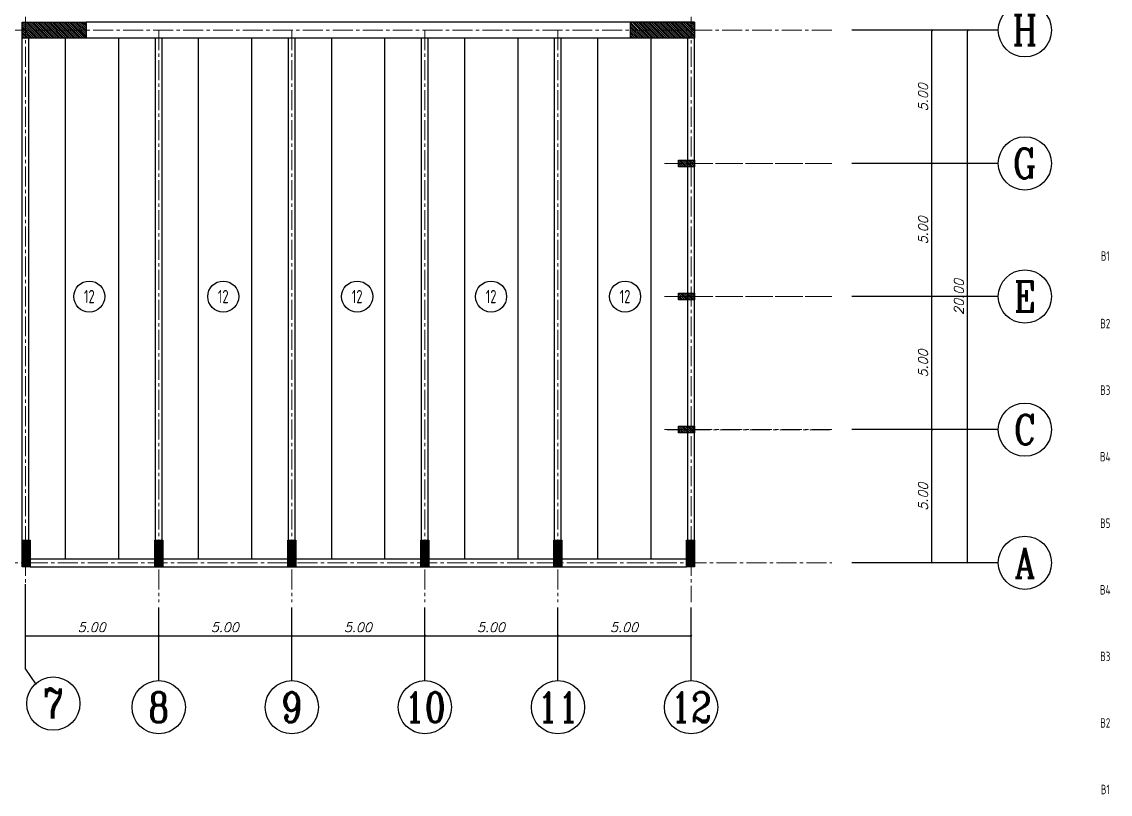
# Model space of a CAD drawing. Header units: metres. Extents: x 202848 to 204724, y 1924431 to 1925550.
# Drawn here: x 203564.39 to 203605.28, y 1924648.61 to 1924677.63 of the extents above; entities that cross this region are included whole.
import ezdxf
from ezdxf.enums import TextEntityAlignment as Align

# ---------------------------------------------------------------- set-up
doc = ezdxf.new("R2010")
doc.units = ezdxf.units.M
doc.header["$MEASUREMENT"] = 0
doc.linetypes.add('CENTER2', pattern=[1.125, 0.75, -0.125, 0.125, -0.125])
doc.layers.add('Axis', color=1, linetype='CENTER2', lineweight=5)
doc.layers.add('Dimations', color=3, linetype='Continuous', lineweight=5)
for name, color, linetype in [('Axis Name', 8, 'Continuous'), ('Beam', 7, 'Continuous'), ('Columns', 2, 'Continuous'), ('Diaf', 7, 'Continuous'), ('Frame', 7, 'Continuous'), ('plate', 7, 'Continuous'), ('YQ_DIM', 3, 'Continuous')]:
    doc.layers.add(name, color=color, linetype=linetype)
doc.styles.add('ROMANS', font='romans.shx', dxfattribs={"oblique": 15})
doc.styles.add('YQ_AXIS', font='COMPLEX.SHX', dxfattribs={"width": 0.8, "bigfont": 'GBCBIG.SHX'})
doc.styles.add('YQ_DIM', font='SUPEROS.SHX', dxfattribs={"width": 0.8, "bigfont": 'HZDX.SHX'})
doc.styles.add('YQ_TEXT', font='SUPEROS.SHX', dxfattribs={"width": 0.8, "bigfont": 'HZDX.SHX'})
doc.dimstyles.new('Copy(2) of DIM-50$', dxfattribs={"dimscale": 0, "dimtxt": 0.35, "dimasz": 0.03, "dimexe": 0, "dimexo": 0, "dimgap": 0.15, "dimtad": 1, "dimzin": 0, "dimdsep": 46, "dimtxsty": 'ROMANS', "dimblk1": 'OBLIQUE', "dimblk2": 'DTICK', "dimsah": 1, "dimcen": 0.1, "dimse1": 1, "dimse2": 1, "dimclrd": 2, "dimclre": 51, "dimclrt": 3, "dimaunit": 1, "dimadec": 0, "dimazin": 0, "dimtfac": 1e-05, "dimtmove": 2, "dimatfit": 0, "dimldrblk": 'DTICK', "dimfxl": 0, "dimtolj": 1, "dimtzin": 0, "dimlwe": -1, "dimarcsym": 0})
pattern_1 = [(315, (407204.038923, 3849594.539103), (0.0353553390593, 0.0353553390593), [])]

# ---------------------------------------------------------------- blocks, each defined once
blk = doc.blocks.new('*U29')
at = {"layer": 'plate'}
for p, q in [((-13.645, -9.85), (-13.645, 9.85)), ((-11.645, -9.85), (-11.645, 9.85)), ((11.645, -9.85), (11.645, 9.7)), ((13.645, -9.85), (13.645, 9.7))]:
    blk.add_line(p, q, dxfattribs=at)
blk = doc.blocks.new('*U30')
at = {"layer": 'plate', "color": 0, "linetype": 'ByBlock', "lineweight": -2, "transparency": 16777216}
for p in [(0, 0), (5, 0), (10, 0), (15, 0), (20, 0)]:
    blk.add_blockref('*U29', p, dxfattribs=at)
blk = doc.blocks.new('_OBLIQUE')
at = {"color": 0, "linetype": 'ByBlock'}
blk.add_line((-0.5, -0.5), (0.5, 0.5), dxfattribs=at)
blk = doc.blocks.new('DTICK')
at = {"color": 3}
blk.add_line((-1, -1), (1, 1), dxfattribs=at)
for p, q in [((-1, 0), (1, 0)), ((0, 1), (0, -1))]:
    blk.add_line(p, q)
blk = doc.blocks.new('*D170')
at = {"layer": 'Defpoints', "color": 0, "lineweight": -2, "transparency": 16777216}
for p in [(203564.537, 1924655.825), (203569.537, 1924655.825), (203569.537, 1924654.559)]:
    blk.add_point(p, dxfattribs=at)
at = {"layer": 'Dimations', "color": 2, "lineweight": -2, "transparency": 16777216}
blk.add_line((203564.537, 1924654.559), (203569.507, 1924654.559), dxfattribs=at)
at = {"layer": 'Dimations', "color": 2, "lineweight": -2, "transparency": 16777216, "xscale": 0.03, "yscale": 0.03, "zscale": 0.03, "rotation": 180}
blk.add_blockref('_OBLIQUE', (203564.537, 1924654.559), dxfattribs=at)
at = {"layer": 'Dimations', "color": 2, "lineweight": -2, "transparency": 16777216, "xscale": 0.03, "yscale": 0.03, "zscale": 0.03}
blk.add_blockref('DTICK', (203569.537, 1924654.559), dxfattribs=at)
at = {"layer": 'Dimations', "color": 3, "transparency": 16777216, "insert": (203567.022, 1924654.884), "char_height": 0.35, "attachment_point": 5, "style": 'ROMANS'}
blk.add_mtext('\\A1;5.00', dxfattribs=at)
blk = doc.blocks.new('*D171')
at = {"layer": 'Defpoints', "color": 0, "lineweight": -2, "transparency": 16777216}
for p in [(203569.537, 1924655.825), (203574.537, 1924655.825), (203574.537, 1924654.559)]:
    blk.add_point(p, dxfattribs=at)
at = {"layer": 'Dimations', "color": 2, "lineweight": -2, "transparency": 16777216}
blk.add_line((203569.537, 1924654.559), (203574.507, 1924654.559), dxfattribs=at)
at = {"layer": 'Dimations', "color": 2, "lineweight": -2, "transparency": 16777216, "xscale": 0.03, "yscale": 0.03, "zscale": 0.03, "rotation": 180}
blk.add_blockref('_OBLIQUE', (203569.537, 1924654.559), dxfattribs=at)
at = {"layer": 'Dimations', "color": 2, "lineweight": -2, "transparency": 16777216, "xscale": 0.03, "yscale": 0.03, "zscale": 0.03}
blk.add_blockref('DTICK', (203574.537, 1924654.559), dxfattribs=at)
at = {"layer": 'Dimations', "color": 3, "transparency": 16777216, "insert": (203572.022, 1924654.884), "char_height": 0.35, "attachment_point": 5, "style": 'ROMANS'}
blk.add_mtext('\\A1;5.00', dxfattribs=at)
blk = doc.blocks.new('*D172')
at = {"layer": 'Defpoints', "color": 0, "lineweight": -2, "transparency": 16777216}
for p in [(203574.537, 1924655.825), (203579.537, 1924655.825), (203579.537, 1924654.559)]:
    blk.add_point(p, dxfattribs=at)
at = {"layer": 'Dimations', "color": 2, "lineweight": -2, "transparency": 16777216}
blk.add_line((203574.537, 1924654.559), (203579.507, 1924654.559), dxfattribs=at)
at = {"layer": 'Dimations', "color": 2, "lineweight": -2, "transparency": 16777216, "xscale": 0.03, "yscale": 0.03, "zscale": 0.03, "rotation": 180}
blk.add_blockref('_OBLIQUE', (203574.537, 1924654.559), dxfattribs=at)
at = {"layer": 'Dimations', "color": 2, "lineweight": -2, "transparency": 16777216, "xscale": 0.03, "yscale": 0.03, "zscale": 0.03}
blk.add_blockref('DTICK', (203579.537, 1924654.559), dxfattribs=at)
at = {"layer": 'Dimations', "color": 3, "transparency": 16777216, "insert": (203577.022, 1924654.884), "char_height": 0.35, "attachment_point": 5, "style": 'ROMANS'}
blk.add_mtext('\\A1;5.00', dxfattribs=at)
blk = doc.blocks.new('*D173')
at = {"layer": 'Defpoints', "color": 0, "lineweight": -2, "transparency": 16777216}
for p in [(203579.537, 1924655.825), (203584.537, 1924655.825), (203584.537, 1924654.559)]:
    blk.add_point(p, dxfattribs=at)
at = {"layer": 'Dimations', "color": 2, "lineweight": -2, "transparency": 16777216}
blk.add_line((203579.537, 1924654.559), (203584.507, 1924654.559), dxfattribs=at)
at = {"layer": 'Dimations', "color": 2, "lineweight": -2, "transparency": 16777216, "xscale": 0.03, "yscale": 0.03, "zscale": 0.03, "rotation": 180}
blk.add_blockref('_OBLIQUE', (203579.537, 1924654.559), dxfattribs=at)
at = {"layer": 'Dimations', "color": 2, "lineweight": -2, "transparency": 16777216, "xscale": 0.03, "yscale": 0.03, "zscale": 0.03}
blk.add_blockref('DTICK', (203584.537, 1924654.559), dxfattribs=at)
at = {"layer": 'Dimations', "color": 3, "transparency": 16777216, "insert": (203582.022, 1924654.884), "char_height": 0.35, "attachment_point": 5, "style": 'ROMANS'}
blk.add_mtext('\\A1;5.00', dxfattribs=at)
blk = doc.blocks.new('*D174')
at = {"layer": 'Defpoints', "color": 0, "lineweight": -2, "transparency": 16777216}
for p in [(203584.537, 1924655.825), (203589.537, 1924655.825), (203589.537, 1924654.559)]:
    blk.add_point(p, dxfattribs=at)
at = {"layer": 'Dimations', "color": 2, "lineweight": -2, "transparency": 16777216}
blk.add_line((203584.537, 1924654.559), (203589.507, 1924654.559), dxfattribs=at)
at = {"layer": 'Dimations', "color": 2, "lineweight": -2, "transparency": 16777216, "xscale": 0.03, "yscale": 0.03, "zscale": 0.03, "rotation": 180}
blk.add_blockref('_OBLIQUE', (203584.537, 1924654.559), dxfattribs=at)
at = {"layer": 'Dimations', "color": 2, "lineweight": -2, "transparency": 16777216, "xscale": 0.03, "yscale": 0.03, "zscale": 0.03}
blk.add_blockref('DTICK', (203589.537, 1924654.559), dxfattribs=at)
at = {"layer": 'Dimations', "color": 3, "transparency": 16777216, "insert": (203587.022, 1924654.884), "char_height": 0.35, "attachment_point": 5, "style": 'ROMANS'}
blk.add_mtext('\\A1;5.00', dxfattribs=at)
blk = doc.blocks.new('*D205')
at = {"layer": 'Defpoints', "color": 0, "lineweight": -2, "transparency": 16777216}
for p in [(203594.827, 1924662.306), (203598.577, 1924662.306), (203594.827, 1924657.306)]:
    blk.add_point(p, dxfattribs=at)
at = {"layer": 'Dimations', "color": 2, "lineweight": -2, "transparency": 16777216}
blk.add_line((203598.577, 1924657.306), (203598.577, 1924662.276), dxfattribs=at)
at = {"layer": 'Dimations', "color": 2, "lineweight": -2, "transparency": 16777216, "xscale": 0.03, "yscale": 0.03, "zscale": 0.03}
for name, p, rotation in [('DTICK', (203598.577, 1924662.306), 90), ('_OBLIQUE', (203598.577, 1924657.306), 270)]:
    blk.add_blockref(name, p, dxfattribs=dict(at, rotation=rotation))
at = {"layer": 'Dimations', "color": 3, "transparency": 16777216, "insert": (203598.252, 1924659.791), "char_height": 0.35, "attachment_point": 5, "rotation": 90, "style": 'ROMANS'}
blk.add_mtext('\\A1;5.00', dxfattribs=at)
blk = doc.blocks.new('*D206')
at = {"layer": 'Defpoints', "color": 0, "lineweight": -2, "transparency": 16777216}
for p in [(203594.827, 1924667.306), (203598.577, 1924667.306), (203594.827, 1924662.306)]:
    blk.add_point(p, dxfattribs=at)
at = {"layer": 'Dimations', "color": 2, "lineweight": -2, "transparency": 16777216}
blk.add_line((203598.577, 1924662.306), (203598.577, 1924667.276), dxfattribs=at)
at = {"layer": 'Dimations', "color": 2, "lineweight": -2, "transparency": 16777216, "xscale": 0.03, "yscale": 0.03, "zscale": 0.03}
for name, p, rotation in [('DTICK', (203598.577, 1924667.306), 90), ('_OBLIQUE', (203598.577, 1924662.306), 270)]:
    blk.add_blockref(name, p, dxfattribs=dict(at, rotation=rotation))
at = {"layer": 'Dimations', "color": 3, "transparency": 16777216, "insert": (203598.252, 1924664.791), "char_height": 0.35, "attachment_point": 5, "rotation": 90, "style": 'ROMANS'}
blk.add_mtext('\\A1;5.00', dxfattribs=at)
blk = doc.blocks.new('*D207')
at = {"layer": 'Defpoints', "color": 0, "lineweight": -2, "transparency": 16777216}
for p in [(203594.827, 1924672.306), (203598.577, 1924672.306), (203594.827, 1924667.306)]:
    blk.add_point(p, dxfattribs=at)
at = {"layer": 'Dimations', "color": 2, "lineweight": -2, "transparency": 16777216}
blk.add_line((203598.577, 1924667.306), (203598.577, 1924672.276), dxfattribs=at)
at = {"layer": 'Dimations', "color": 2, "lineweight": -2, "transparency": 16777216, "xscale": 0.03, "yscale": 0.03, "zscale": 0.03}
for name, p, rotation in [('DTICK', (203598.577, 1924672.306), 90), ('_OBLIQUE', (203598.577, 1924667.306), 270)]:
    blk.add_blockref(name, p, dxfattribs=dict(at, rotation=rotation))
at = {"layer": 'Dimations', "color": 3, "transparency": 16777216, "insert": (203598.252, 1924669.791), "char_height": 0.35, "attachment_point": 5, "rotation": 90, "style": 'ROMANS'}
blk.add_mtext('\\A1;5.00', dxfattribs=at)
blk = doc.blocks.new('*D208')
at = {"layer": 'Defpoints', "color": 0, "lineweight": -2, "transparency": 16777216}
for p in [(203594.827, 1924677.306), (203598.577, 1924677.306), (203594.827, 1924672.306)]:
    blk.add_point(p, dxfattribs=at)
at = {"layer": 'Dimations', "color": 2, "lineweight": -2, "transparency": 16777216}
blk.add_line((203598.577, 1924672.306), (203598.577, 1924677.276), dxfattribs=at)
at = {"layer": 'Dimations', "color": 2, "lineweight": -2, "transparency": 16777216, "xscale": 0.03, "yscale": 0.03, "zscale": 0.03}
for name, p, rotation in [('DTICK', (203598.577, 1924677.306), 90), ('_OBLIQUE', (203598.577, 1924672.306), 270)]:
    blk.add_blockref(name, p, dxfattribs=dict(at, rotation=rotation))
at = {"layer": 'Dimations', "color": 3, "transparency": 16777216, "insert": (203598.252, 1924674.791), "char_height": 0.35, "attachment_point": 5, "rotation": 90, "style": 'ROMANS'}
blk.add_mtext('\\A1;5.00', dxfattribs=at)
blk = doc.blocks.new('*D209')
at = {"layer": 'Defpoints', "color": 0, "lineweight": -2, "transparency": 16777216}
for p in [(203594.827, 1924677.306), (203599.922, 1924677.306), (203594.827, 1924657.306)]:
    blk.add_point(p, dxfattribs=at)
at = {"layer": 'Dimations', "color": 2, "lineweight": -2, "transparency": 16777216}
blk.add_line((203599.922, 1924657.306), (203599.922, 1924677.276), dxfattribs=at)
at = {"layer": 'Dimations', "color": 2, "lineweight": -2, "transparency": 16777216, "xscale": 0.03, "yscale": 0.03, "zscale": 0.03}
for name, p, rotation in [('DTICK', (203599.922, 1924677.306), 90), ('_OBLIQUE', (203599.922, 1924657.306), 270)]:
    blk.add_blockref(name, p, dxfattribs=dict(at, rotation=rotation))
at = {"layer": 'Dimations', "color": 3, "transparency": 16777216, "insert": (203599.597, 1924667.291), "char_height": 0.35, "attachment_point": 5, "rotation": 90, "style": 'ROMANS'}
blk.add_mtext('\\A1;20.00', dxfattribs=at)
blk = doc.blocks.new('*U879')
at = {"layer": 'YQ_DIM', "lineweight": -2}
blk.add_circle((1.846, 0), 0.583, dxfattribs=at)
at = {"layer": 'YQ_DIM', "lineweight": -2, "style": 'YQ_TEXT', "width": 0.8}
blk.add_text('12', height=0.5, dxfattribs=at).set_placement((1.846, 0), align=Align.MIDDLE)
blk = doc.blocks.new('*U880')
at = {"color": 0, "linetype": 'ByBlock', "lineweight": -2, "transparency": 16777216}
for p in [(203565.213, 1924718.286), (203570.245, 1924718.286), (203575.277, 1924718.286), (203580.309, 1924718.286), (203585.341, 1924718.286), (203590.373, 1924718.286), (203595.405, 1924718.286), (203600.437, 1924718.286), (203605.469, 1924718.286), (203610.501, 1924718.286)]:
    blk.add_blockref('*U879', p, dxfattribs=at)

msp = doc.modelspace()

# ---------------------------------------------------------------- hatches: boundary and pattern name
at = {"layer": 'Columns', "transparency": 33554687}
h = msp.add_hatch(dxfattribs=at)
h.set_pattern_fill('ANSI31', color=256, scale=0.4, angle=90)
h.set_pattern_definition([(135, (0.075, -208.947903), (-0.0353553390593, -0.0353553390593), [])])
h.paths.add_polyline_path([(203564.412, 1924677.6056), (203564.412, 1924677.0056), (203566.812, 1924677.0056), (203566.812, 1924677.6056)])
h = msp.add_hatch(dxfattribs=at)
h.set_pattern_fill('ANSI31', color=256, scale=0.4, angle=90)
h.set_pattern_definition([(135, (0.025, -208.947903), (-0.0353553390593, -0.0353553390593), [])])
h.paths.add_polyline_path([(203587.262, 1924677.6056), (203587.262, 1924677.0056), (203589.662, 1924677.0056), (203589.662, 1924677.6056)])
h = msp.add_hatch(dxfattribs=at)
h.set_pattern_fill('ANSI31', color=256, scale=0.4, angle=270)
h.set_pattern_definition(pattern_1)
h.paths.add_polyline_path([(203589.662, 1924672.1806), (203589.662, 1924672.4306), (203589.062, 1924672.4306), (203589.062, 1924672.1806)])
h = msp.add_hatch(dxfattribs=at)
h.set_pattern_fill('ANSI31', color=256, scale=0.4, angle=270)
h.set_pattern_definition(pattern_1)
h.paths.add_polyline_path([(203589.662, 1924667.1806), (203589.662, 1924667.4306), (203589.062, 1924667.4306), (203589.062, 1924667.1806)])
h = msp.add_hatch(dxfattribs=at)
h.set_pattern_fill('ANSI31', color=256, scale=0.4, angle=270)
h.set_pattern_definition(pattern_1)
h.paths.add_polyline_path([(203589.662, 1924662.1806), (203589.662, 1924662.4306), (203589.062, 1924662.4306), (203589.062, 1924662.1806)])
at = {"layer": 'Columns'}
h = msp.add_hatch(dxfattribs=at)
h.set_pattern_fill('ANSI31', color=256, scale=0.2, angle=180)
h.set_pattern_definition([(225, (407182.71132, 3849385.10543), (0.01767766952966, -0.01767766952966), [])])
h.paths.add_polyline_path([(203564.712, 1924658.1556), (203564.412, 1924658.1556), (203564.412, 1924657.1556), (203564.712, 1924657.1556)])
h = msp.add_hatch(dxfattribs=at)
h.set_pattern_fill('ANSI31', color=256, scale=0.2, angle=180)
h.set_pattern_definition([(225, (407187.68632, 3849385.10543), (0.01767766952966, -0.01767766952966), [])])
h.paths.add_polyline_path([(203569.687, 1924658.1556), (203569.387, 1924658.1556), (203569.387, 1924657.1556), (203569.687, 1924657.1556)])
h = msp.add_hatch(dxfattribs=at)
h.set_pattern_fill('ANSI31', color=256, scale=0.2, angle=180)
h.set_pattern_definition([(225, (407192.68632, 3849385.10543), (0.01767766952966, -0.01767766952966), [])])
h.paths.add_polyline_path([(203574.687, 1924658.1556), (203574.387, 1924658.1556), (203574.387, 1924657.1556), (203574.687, 1924657.1556)])
h = msp.add_hatch(dxfattribs=at)
h.set_pattern_fill('ANSI31', color=256, scale=0.2, angle=180)
h.set_pattern_definition([(225, (407197.68632, 3849385.10543), (0.01767766952966, -0.01767766952966), [])])
h.paths.add_polyline_path([(203579.687, 1924658.1556), (203579.387, 1924658.1556), (203579.387, 1924657.1556), (203579.687, 1924657.1556)])
h = msp.add_hatch(dxfattribs=at)
h.set_pattern_fill('ANSI31', color=256, scale=0.2, angle=180)
h.set_pattern_definition([(225, (407202.68632, 3849385.10543), (0.01767766952966, -0.01767766952966), [])])
h.paths.add_polyline_path([(203584.687, 1924658.1556), (203584.387, 1924658.1556), (203584.387, 1924657.1556), (203584.687, 1924657.1556)])
h = msp.add_hatch(dxfattribs=at)
h.set_pattern_fill('ANSI31', color=256, scale=0.2, angle=180)
h.set_pattern_definition([(225, (407207.66132, 3849385.10543), (0.01767766952966, -0.01767766952966), [])])
h.paths.add_polyline_path([(203589.662, 1924658.1556), (203589.362, 1924658.1556), (203589.362, 1924657.1556), (203589.662, 1924657.1556)])

# ---------------------------------------------------------------- linework, layer by layer
at = {"layer": 'Axis'}
for p, q in [((203564.537, 1924729.5606), (203564.537, 1924655.8247)), ((203589.537, 1924729.5606), (203589.537, 1924655.8247)), ((203594.827, 1924677.3056), (203534.247, 1924677.3056)), ((203569.537, 1924677.3056), (203569.537, 1924655.8247)), ((203569.537, 1924677.3056), (203569.537, 1924655.8247)), ((203574.537, 1924677.3056), (203574.537, 1924655.8247)), ((203574.537, 1924677.3056), (203574.537, 1924655.8247)), ((203579.537, 1924677.3056), (203579.537, 1924655.8247)), ((203579.537, 1924677.3056), (203579.537, 1924655.8247)), ((203584.537, 1924677.3056), (203584.537, 1924655.8247)), ((203584.537, 1924677.3056), (203584.537, 1924655.8247)), ((203594.827, 1924672.3056), (203588.537, 1924672.3056)), ((203594.6068, 1924672.3047), (203588.6406, 1924672.3047)), ((203594.827, 1924667.3056), (203588.537, 1924667.3056)), ((203594.6068, 1924667.3047), (203588.6406, 1924667.3047)), ((203594.827, 1924662.3056), (203588.537, 1924662.3056)), ((203594.7484, 1924662.3047), (203588.6406, 1924662.3047)), ((203534.247, 1924657.3056), (203594.827, 1924657.3056))]:
    msp.add_line(p, q, dxfattribs=at)
at = {"layer": 'Axis Name'}
for p, q in [((203601.077, 1924677.3056), (203595.577, 1924677.3056)), ((203601.077, 1924672.3056), (203595.577, 1924672.3056)), ((203601.077, 1924667.3056), (203595.577, 1924667.3056)), ((203601.077, 1924662.3056), (203595.577, 1924662.3056)), ((203601.077, 1924657.3056), (203595.577, 1924657.3056)), ((203564.537, 1924653.3153), (203564.537, 1924656.4976)), ((203569.537, 1924652.8788), (203569.537, 1924655.6288)), ((203574.537, 1924652.8788), (203574.537, 1924655.6288)), ((203579.537, 1924652.8788), (203579.537, 1924655.6288)), ((203584.537, 1924652.8788), (203584.537, 1924655.6288)), ((203589.537, 1924652.8788), (203589.537, 1924655.6288)), ((203564.537, 1924653.3153), (203564.9135, 1924652.7637))]:
    msp.add_line(p, q, dxfattribs=at)
for centre in [(203602.077, 1924677.3056), (203602.077, 1924672.3056), (203602.077, 1924667.3056), (203602.077, 1924662.3056), (203602.077, 1924657.3056), (203565.5764, 1924652.015), (203569.537, 1924651.8788), (203574.537, 1924651.8788), (203579.537, 1924651.8788), (203584.537, 1924651.8788), (203589.537, 1924651.8788)]:
    msp.add_circle(centre, 1, dxfattribs=at)
at = {"layer": 'Beam'}
for p, q in [((203564.412, 1924658.1556), (203564.412, 1924677.0056)), ((203564.662, 1924658.1556), (203564.662, 1924677.0056)), ((203569.412, 1924658.1556), (203569.412, 1924677.0056)), ((203569.662, 1924658.1556), (203569.662, 1924677.0056)), ((203574.412, 1924658.1556), (203574.412, 1924677.0056)), ((203574.662, 1924658.1556), (203574.662, 1924677.0056)), ((203579.412, 1924658.1556), (203579.412, 1924677.0056)), ((203579.662, 1924658.1556), (203579.662, 1924677.0056)), ((203584.412, 1924658.1556), (203584.412, 1924677.0056)), ((203584.662, 1924658.1556), (203584.662, 1924677.0056)), ((203589.412, 1924658.1556), (203589.412, 1924677.0056)), ((203589.662, 1924658.1556), (203589.662, 1924677.0056))]:
    msp.add_line(p, q, dxfattribs=at)
at = {"layer": 'Columns'}
for points in [[(203564.412, 1924677.6056), (203566.812, 1924677.6056), (203566.812, 1924677.0056), (203564.412, 1924677.0056)], [(203587.262, 1924677.6056), (203589.662, 1924677.6056), (203589.662, 1924677.0056), (203587.262, 1924677.0056)], [(203589.662, 1924672.4306), (203589.662, 1924672.1806), (203589.062, 1924672.1806), (203589.062, 1924672.4306)], [(203589.662, 1924667.4306), (203589.662, 1924667.1806), (203589.062, 1924667.1806), (203589.062, 1924667.4306)], [(203589.662, 1924662.4306), (203589.662, 1924662.1806), (203589.062, 1924662.1806), (203589.062, 1924662.4306)], [(203564.712, 1924657.1556), (203564.412, 1924657.1556), (203564.412, 1924658.1556), (203564.712, 1924658.1556)], [(203569.687, 1924657.1556), (203569.387, 1924657.1556), (203569.387, 1924658.1556), (203569.687, 1924658.1556)], [(203574.687, 1924657.1556), (203574.387, 1924657.1556), (203574.387, 1924658.1556), (203574.687, 1924658.1556)], [(203579.687, 1924657.1556), (203579.387, 1924657.1556), (203579.387, 1924658.1556), (203579.687, 1924658.1556)], [(203584.687, 1924657.1556), (203584.387, 1924657.1556), (203584.387, 1924658.1556), (203584.687, 1924658.1556)], [(203589.662, 1924657.1556), (203589.362, 1924657.1556), (203589.362, 1924658.1556), (203589.662, 1924658.1556)]]:
    msp.add_lwpolyline(points, close=True, dxfattribs=at)
at = {"layer": 'Diaf'}
for p, q in [((203564.712, 1924657.4556), (203589.362, 1924657.4556)), ((203564.712, 1924657.1556), (203589.362, 1924657.1556))]:
    msp.add_line(p, q, dxfattribs=at)
at = {"layer": 'Frame'}
for p, q in [((203589.662, 1924677.6056), (203566.812, 1924677.6056)), ((203589.662, 1924677.0056), (203566.812, 1924677.0056))]:
    msp.add_line(p, q, dxfattribs=at)

# ---------------------------------------------------------------- block references
at = {"lineweight": -2}
msp.add_blockref('*U880', (-25.29, -50.9809), dxfattribs=at)
at = {"layer": 'plate'}
msp.add_blockref('*U30', (203554.392, 1924667.3056), dxfattribs=at)

# ---------------------------------------------------------------- texts
at = {"layer": 'Axis Name', "color": 7, "style": 'YQ_AXIS', "width": 0.8}
for s, p in [('H', (203602.077, 1924677.3056)), ('G', (203602.077, 1924672.3056)), ('E', (203602.077, 1924667.3056)), ('C', (203602.077, 1924662.3056)), ('A', (203602.077, 1924657.3056)), ('7', (203565.5764, 1924652.015)), ('8', (203569.537, 1924651.8788)), ('9', (203574.537, 1924651.8788)), ('10', (203579.537, 1924651.8788)), ('11', (203584.537, 1924651.8788)), ('12', (203589.537, 1924651.8788))]:
    msp.add_text(s, height=1.125, dxfattribs=at).set_placement(p, align=Align.MIDDLE)
at = {"layer": 'YQ_DIM', "char_height": 0.35659, "attachment_point": 5, "style": 'YQ_DIM'}
for s, insert in [('B1', (203605.0979, 1924668.8291)), ('B2', (203605.0979, 1924666.2901)), ('B3', (203605.0979, 1924663.7901)), ('B4', (203605.0979, 1924661.2901)), ('B5', (203605.0979, 1924658.7901)), ('B4', (203605.0979, 1924656.2901)), ('B3', (203605.0979, 1924653.7901)), ('B2', (203605.0979, 1924651.2901)), ('B1', (203605.0979, 1924648.7901))]:
    msp.add_mtext_dynamic_manual_height_columns(s, width=3.19714, gutter_width=1.7829, heights=[1.5932], dxfattribs=dict(at, insert=insert))

# ---------------------------------------------------------------- dimensions: what is measured, and where the dimension line sits
at = {"layer": 'Dimations'}
for base, p1, p2, picture, middle in [((203598.577, 1924677.3056), (203594.827, 1924672.3056), (203594.827, 1924677.3056), '*D208', (203598.252, 1924674.7906)), ((203599.9223, 1924677.3056), (203594.827, 1924657.3056), (203594.827, 1924677.3056), '*D209', (203599.5973, 1924667.2906)), ((203598.577, 1924672.3056), (203594.827, 1924667.3056), (203594.827, 1924672.3056), '*D207', (203598.252, 1924669.7906)), ((203598.577, 1924667.3056), (203594.827, 1924662.3056), (203594.827, 1924667.3056), '*D206', (203598.252, 1924664.7906)), ((203598.577, 1924662.3056), (203594.827, 1924657.3056), (203594.827, 1924662.3056), '*D205', (203598.252, 1924659.7906))]:
    dim = msp.add_linear_dim(base=base, p1=p1, p2=p2, angle=90, dimstyle='Copy(2) of DIM-50$', override={"dimscale": 1}, dxfattribs=at)
    dim.commit()
    dim.dimension.update_dxf_attribs({"geometry": picture, "text_midpoint": middle})
for base, p1, p2, picture, middle in [((203569.537, 1924654.5591), (203564.537, 1924655.8247), (203569.537, 1924655.8247), '*D170', (203567.022, 1924654.8841)), ((203574.537, 1924654.5591), (203569.537, 1924655.8247), (203574.537, 1924655.8247), '*D171', (203572.022, 1924654.8841)), ((203579.537, 1924654.5591), (203574.537, 1924655.8247), (203579.537, 1924655.8247), '*D172', (203577.022, 1924654.8841)), ((203584.537, 1924654.5591), (203579.537, 1924655.8247), (203584.537, 1924655.8247), '*D173', (203582.022, 1924654.8841)), ((203589.537, 1924654.5591), (203584.537, 1924655.8247), (203589.537, 1924655.8247), '*D174', (203587.022, 1924654.8841))]:
    dim = msp.add_linear_dim(base=base, p1=p1, p2=p2, dimstyle='Copy(2) of DIM-50$', override={"dimscale": 1}, dxfattribs=at)
    dim.commit()
    dim.dimension.update_dxf_attribs({"geometry": picture, "text_midpoint": middle})

doc.saveas('drawing.dxf')
